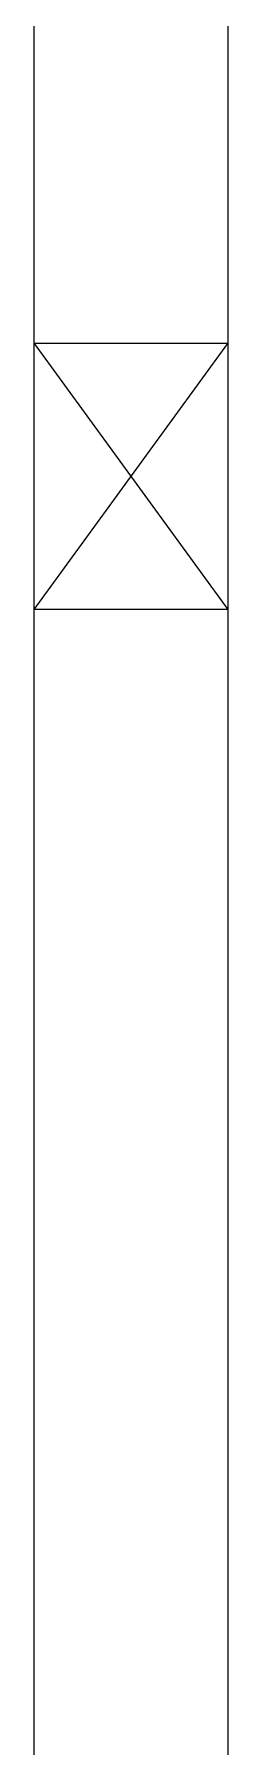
# Model space of a CAD drawing. Header units: inches. Extents: x -628 to 1537, y -1730 to 336.
# Drawn here: x 1296.8 to 1306.1, y -440.5 to -358.6 of the extents above; entities that cross this region are included whole.
import ezdxf

# ---------------------------------------------------------------- set-up
doc = ezdxf.new("R2010")
doc.units = ezdxf.units.IN
doc.layers.get('0').update_dxf_attribs({"linetype": 'CONTINUOUS'})

msp = doc.modelspace()

# ---------------------------------------------------------------- linework, layer by layer
at = {"color": 1}
for p, q in [((1296.8, -635.331), (1296.8, 158.398)), ((1306.066, 158.398), (1306.066, -635.331)), ((1296.8, -399.621), (1296.8, -361.749)), ((1306.066, -373.404), (1296.8, -373.404)), ((1296.8, -373.404), (1306.066, -386.112)), ((1296.8, -386.112), (1306.066, -373.404)), ((1306.066, -386.112), (1296.8, -386.112)), ((1296.8, -407.828), (1296.8, -395.121)), ((1306.066, -395.121), (1306.066, -407.828))]:
    msp.add_line(p, q, dxfattribs=at)

doc.saveas('drawing.dxf')
